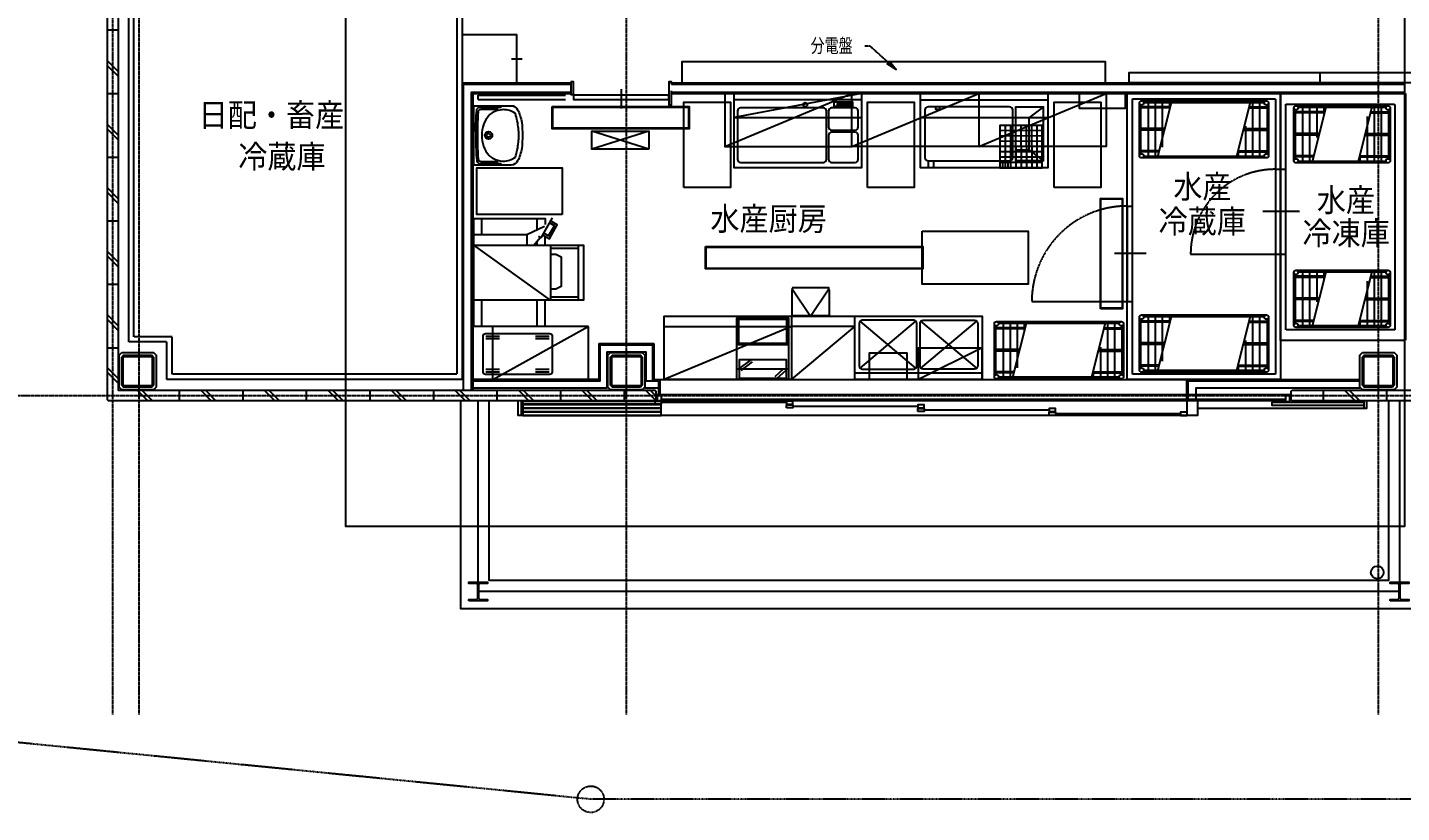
# Model space of a CAD drawing. Header units: millimetres. Extents: x 0 to 84100, y 0 to 59400.
# Drawn here: x 14959 to 27934, y 13639 to 21049 of the extents above; entities that cross this region are included whole.
import ezdxf
from ezdxf.enums import TextEntityAlignment as Align

# ---------------------------------------------------------------- set-up
doc = ezdxf.new("R2010")
doc.units = ezdxf.units.MM
doc.header["$LTSCALE"] = 0.2
for name, pattern in [('CENTER', [50.8, 31.75, -6.35, 6.35, -6.35]), ('HIDDEN', [9.525, 6.35, -3.175]), ('HIDDEN2', [4.7625, 3.175, -1.5875]), ('PHANTOM', [63.5, 31.75, -6.35, 6.35, -6.35, 6.35, -6.35])]:
    doc.linetypes.add(name, pattern=pattern)
doc.layers.get('Defpoints').update_dxf_attribs({"color": 5})
for name, color, linetype in [('A_什器', 9, 'HIDDEN'), ('A_境界線', 9, 'PHANTOM'), ('A_室名', 8, 'Continuous'), ('A_建築', 8, 'Continuous')]:
    doc.layers.add(name, color=color, linetype=linetype)
doc.layers.add('A_通芯', color=8, linetype='CENTER', plot=False)
doc.styles.get("Standard").update_dxf_attribs({"font": 'simplex.shx', "width": 0.8, "bigfont": 'extfont2.shx'})

msp = doc.modelspace()

# ---------------------------------------------------------------- hatches: boundary and pattern name
at = {"layer": 'Defpoints', "linetype": 'Continuous'}
msp.add_hatch(color=256, dxfattribs=at).paths.add_polyline_path([(23098.31, 20729.36), (23160.49, 20651.03), (23076.28, 20704.96)])

# ---------------------------------------------------------------- linework, layer by layer
at = {"layer": 'A_什器'}
for p, q in [((26742.28, 19710), (26742.28, 18910)), ((26742.28, 19710), (26842.3, 19710)), ((26742.3, 19710), (26742.3, 18910)), ((26842.3, 18910), (26842.3, 19710)), ((25342.28, 19363.21), (25342.29, 18463.21)), ((25342.28, 19363.21), (25392.29, 19363.21)), ((25342.29, 19363.21), (25342.3, 18463.21)), ((25392.3, 18463.21), (25392.29, 19363.21)), ((26971.14, 19311.26), (26622.71, 19311.26)), ((26971.15, 19311.26), (26622.72, 19311.26)), ((25521.14, 18914.48), (25222.7, 18914.48)), ((25521.15, 18914.48), (25222.72, 18914.48)), ((25942.28, 18910), (26842.3, 18910)), ((24442.29, 18463.2), (25392.3, 18463.21))]:
    msp.add_line(p, q, dxfattribs=at)
msp.add_lwpolyline([(19064.8, 22125), (19064.8, 17725), (16275, 17725), (16275, 18080), (15914.8, 18080), (15914.8, 22125), (19064.8, 22125)], dxfattribs=at)
for points in [[(19014.8, 22075), (19014.8, 17775), (16325, 17775), (16325, 18130), (15964.8, 18130), (15964.8, 22075)], [(25342.3, 20425), (26792.3, 20425), (26792.3, 17725), (25342.3, 17725)], [(25392.3, 20375), (26742.3, 20375), (26742.3, 17775), (25392.3, 17775)], [(26792.3, 20425), (27972.3, 20425), (27972.3, 18095), (26792.3, 18095)], [(26842.3, 20325), (27871.1, 20325), (27871.1, 18195.15), (26842.3, 18195.15)]]:
    msp.add_lwpolyline(points, close=True, dxfattribs=at)
at = {"layer": 'A_什器', "linetype": 'Continuous'}
for points in [[(19064.8, 20980), (19064.8, 20525), (19579.8, 20525), (19579.8, 20980)], [(21138.1, 20525), (25138.1, 20525), (25138.1, 20725), (21138.1, 20725)], [(25363.4, 20525), (25363.4, 20625.26), (28963.4, 20625.26), (28963.4, 20525)], [(24893.71, 20425), (25323.71, 20425), (25323.71, 20285), (24893.71, 20285)], [(21156.5, 19538.58), (21156.5, 20344.58), (21596.5, 20344.58), (21596.5, 19538.58)], [(22573.12, 20345), (22573.12, 20305), (22753.12, 20305), (22753.12, 20345)], [(22603.12, 20330), (22603.12, 20320), (22723.12, 20320), (22723.12, 20330)], [(22891.38, 19538.58), (22891.38, 20344.58), (23331.38, 20344.58), (23331.38, 19538.58)], [(24653.32, 19538.58), (24653.32, 20344.58), (25093.32, 20344.58), (25093.32, 19538.58)], [(24141.53, 19723.42), (24541.53, 19725), (24539.95, 20125), (24139.95, 20123.42)], [(20827.88, 19898.5), (20287.88, 20068.5), (20827.88, 20068.5)], [(20009.35, 19284.15), (19203.35, 19284.15), (19203.35, 19724.15), (20009.35, 19724.15)], [(23407.11, 19124.99), (24407.11, 19124.99), (24407.11, 18624.99), (23407.11, 18624.99)], [(22126.5, 18295), (22126.5, 18065), (21676.5, 18065), (21676.5, 18295)], [(21682.42, 17735), (21682.42, 17915), (22122.42, 17915), (22122.42, 17735)], [(22906.4, 17725), (23266.4, 17725), (23266.4, 17975), (22906.4, 17975)]]:
    msp.add_lwpolyline(points, close=True, dxfattribs=at)
for points in [[(19529.8, 20752.5), (19629.8, 20752.5)], [(27163.4, 20625.26), (27163.4, 20525)], [(22743.13, 19925), (23943.13, 20425), (23943.13, 19925), (25143.13, 20425), (25143.13, 19925), (22743.13, 19925), (22743.13, 20425), (21543.13, 20425), (21543.13, 19925), (22743.13, 19925)], [(21543.13, 19925), (22743.13, 20425)], [(22833.12, 20425), (22833.12, 19725), (21633.12, 19725), (21633.12, 20425), (22833.12, 20425), (21633.12, 20200), (22833.12, 20200)], [(22743.13, 20425), (25143.13, 20425)], [(23393.12, 20425), (24593.12, 20425), (24593.12, 19725), (23393.12, 19725), (23393.12, 20425)], [(22833.12, 20365), (21633.12, 20365)], [(23393.12, 20365), (24593.12, 20365)], [(23533.27, 20300), (23533.27, 20278.66), (23575.05, 20278.66), (23575.05, 20300)], [(24293.12, 19895), (24413.5, 19895), (24553.12, 19790), (24293.12, 19790), (24293.12, 20300), (24553.12, 20300), (24413.5, 20195), (24293.12, 20195)], [(24553.12, 19790), (24553.12, 20300)], [(25458.54, 19836.84), (25458.54, 20336.84)], [(25473.54, 19856.21), (25473.54, 20317.48)], [(25749.35, 20299.69), (25473.54, 20299.69)], [(25746.34, 20289.69), (25473.54, 20289.69)], [(25478.54, 20356.84), (26661.54, 20356.84)], [(25497.9, 20341.84), (26639.17, 20341.84)], [(25540.54, 20341.84), (25540.54, 19831.84)], [(25607.54, 20341.84), (25607.54, 19831.84)], [(25633.54, 19831.84), (25762.07, 20341.84)], [(25674.54, 20341.84), (25674.54, 19919.73)], [(25741.54, 20341.84), (25741.54, 20273.79)], [(26503.54, 20341.84), (26375, 19831.84)], [(26487.8, 20289.69), (26663.54, 20289.69)], [(26490.82, 20299.69), (26663.54, 20299.69)], [(26529.54, 19831.84), (26529.54, 20341.84)], [(26596.54, 19831.84), (26596.54, 20341.84)], [(26663.54, 20317.48), (26663.54, 19856.21)], [(26678.54, 20336.84), (26678.54, 19836.84)], [(26917.07, 19790.22), (26917.07, 20290.22)], [(26932.07, 19809.59), (26932.07, 20270.86)], [(27207.89, 20253.07), (26932.07, 20253.07)], [(27204.87, 20243.07), (26932.07, 20243.07)], [(26934.07, 20310.22), (27807.07, 20310.22)], [(26956.44, 20295.22), (27787.71, 20295.22)], [(26999.07, 20295.22), (26999.07, 19785.22)], [(27066.07, 20295.22), (27066.07, 19785.22)], [(27092.07, 19785.22), (27220.61, 20295.22)], [(27133.07, 20295.22), (27133.07, 20011.11)], [(27200.07, 20295.22), (27200.07, 20227.17)], [(27652.07, 20295.22), (27523.54, 19785.22)], [(27636.34, 20243.07), (27812.07, 20243.07)], [(27639.36, 20253.07), (27812.07, 20253.07)], [(27678.07, 19785.22), (27678.07, 20295.22)], [(27745.07, 19785.22), (27745.07, 20295.22)], [(27812.07, 20270.86), (27812.07, 19809.59)], [(27827.07, 20290.22), (27827.07, 19790.22)], [(23393.12, 20200), (24593.12, 20200)], [(24189.95, 20123.61), (24191.53, 19723.62)], [(24239.95, 20123.81), (24241.53, 19723.81)], [(24289.95, 20124.01), (24291.53, 19724.01)], [(24339.95, 20124.21), (24341.53, 19724.21)], [(24389.95, 20124.4), (24391.53, 19724.41)], [(24413.5, 20195), (24413.5, 19895)], [(24439.95, 20124.6), (24441.53, 19724.6)], [(24489.95, 20124.8), (24491.53, 19724.8)], [(26462.54, 19831.84), (26462.54, 20115.96)], [(27611.07, 19785.22), (27611.07, 20207.34)], [(20827.88, 19898.5), (20287.88, 19898.5), (20287.88, 20068.5)], [(20827.88, 20068.5), (20287.88, 19898.5)], [(24540.15, 20075), (24140.15, 20073.42)], [(24540.34, 20025), (24140.35, 20023.42)], [(25700.07, 20094.34), (25473.54, 20094.34)], [(25695.54, 20079.34), (25473.54, 20079.34)], [(26437.01, 20079.34), (26663.54, 20079.34)], [(26441.53, 20094.34), (26663.54, 20094.34)], [(27158.6, 20047.72), (26932.07, 20047.72)], [(27154.08, 20032.72), (26932.07, 20032.72)], [(27585.54, 20032.72), (27812.07, 20032.72)], [(27590.07, 20047.72), (27812.07, 20047.72)], [(24540.54, 19975), (24140.54, 19973.42)], [(24540.74, 19925), (24140.74, 19923.42)], [(24540.94, 19875), (24140.94, 19873.42)], [(25649.27, 19883.99), (25473.54, 19883.99)], [(25646.25, 19873.99), (25473.54, 19873.99)], [(26387.72, 19873.99), (26663.54, 19873.99)], [(26390.74, 19883.99), (26663.54, 19883.99)], [(26395.54, 19831.84), (26395.54, 19899.9)], [(27544.07, 19785.22), (27544.07, 19853.28)], [(23468.12, 19725), (23468.12, 19790)], [(23518.12, 19725), (23518.12, 19790)], [(24541.13, 19825), (24141.14, 19823.42)], [(24541.33, 19775), (24141.33, 19773.42)], [(24168.12, 19725), (24168.12, 19790)], [(24218.12, 19725), (24218.12, 19790)], [(26661.54, 19816.84), (25478.54, 19816.84)], [(26639.17, 19831.84), (25497.9, 19831.84)], [(27107.81, 19837.37), (26932.07, 19837.37)], [(27104.79, 19827.37), (26932.07, 19827.37)], [(27807.07, 19770.22), (26934.07, 19770.22)], [(27787.71, 19785.22), (26956.44, 19785.22)], [(27536.26, 19827.37), (27812.07, 19827.37)], [(27539.27, 19837.37), (27812.07, 19837.37)], [(20252.33, 18225.14), (19173.28, 18225.14), (19173.28, 19245.14), (19848.28, 19245.14), (19848.28, 19187.6)], [(19248.28, 19095.14), (19248.28, 19245.14)], [(19773.28, 19142.38), (19773.28, 19245.14)], [(19914.41, 19251.91), (19805.16, 19062.68), (19783.41, 19075.24)], [(19822.28, 19092.34), (19887.13, 19054.9), (19962.13, 19184.81), (19897.28, 19222.25)], [(19832.28, 19109.67), (19879.81, 19082.22), (19934.81, 19177.49), (19887.28, 19204.93)], [(19173.28, 19095.14), (19673.28, 19095.14), (19840.51, 19174.14)], [(19673.28, 19095.14), (19673.28, 18995.14)], [(19848.28, 18995.14), (19848.28, 19077.34)], [(19898.28, 18995.14), (19898.28, 18475.14), (19173.28, 18995.14), (20208.28, 18995.14), (20208.28, 18475.14), (19173.28, 18475.14)], [(19739.16, 18995.13), (19800.4, 19066.75)], [(19773.28, 18995.14), (19773.28, 19035.03)], [(19898.28, 18965.14), (20158.28, 18965.14)], [(20158.28, 18995.14), (20158.28, 18475.14)], [(19898.28, 18910.14), (19948.28, 18910.14), (19998.28, 18885.14), (19998.28, 18605.14), (19948.28, 18580.14), (19898.28, 18580.14)], [(26917.07, 18237.04), (26917.07, 18737.04)], [(26932.07, 18256.41), (26932.07, 18717.68)], [(27207.89, 18699.89), (26932.07, 18699.89)], [(27204.87, 18689.89), (26932.07, 18689.89)], [(26934.07, 18757.04), (27807.07, 18757.04)], [(26956.44, 18742.04), (27787.71, 18742.04)], [(26999.07, 18742.04), (26999.07, 18232.04)], [(27066.07, 18742.04), (27066.07, 18232.04)], [(27092.07, 18232.04), (27220.61, 18742.04)], [(27133.07, 18742.04), (27133.07, 18457.93)], [(27200.07, 18742.04), (27200.07, 18673.99)], [(27652.07, 18742.04), (27523.54, 18232.04)], [(27636.34, 18689.89), (27812.07, 18689.89)], [(27639.36, 18699.89), (27812.07, 18699.89)], [(27678.07, 18232.04), (27678.07, 18742.04)], [(27745.07, 18232.04), (27745.07, 18742.04)], [(27812.07, 18717.68), (27812.07, 18256.41)], [(27827.07, 18737.04), (27827.07, 18237.04)], [(22181.31, 18582.42), (22353.81, 18325), (22526.31, 18582.42)], [(27611.07, 18232.04), (27611.07, 18654.16)], [(19248.28, 18225.14), (19248.28, 18475.14)], [(19773.28, 18225.14), (19773.28, 18475.14)], [(19848.28, 18225.14), (19848.28, 18475.14)], [(19898.28, 18505.14), (20158.28, 18505.14)], [(27158.6, 18494.54), (26932.07, 18494.54)], [(27154.08, 18479.54), (26932.07, 18479.54)], [(27585.54, 18479.54), (27812.07, 18479.54)], [(27590.07, 18494.54), (27812.07, 18494.54)], [(22172.31, 17725), (20972.31, 17725), (20972.31, 18325), (22172.31, 18325), (22172.31, 17725), (22772.31, 17725), (22772.31, 18325), (23972.31, 18325), (23972.31, 17725), (22772.31, 17725)], [(21656.51, 17725), (21656.51, 18305), (22146.5, 18305), (22146.5, 17725)], [(22172.31, 18324), (22173.31, 18324), (22173.31, 18325), (22771.31, 18325), (22771.31, 18324), (22772.31, 18324)], [(22526.31, 18325), (22526.31, 18327.9), (22181.31, 18327.9), (22181.31, 18325)], [(25458.54, 17814.98), (25458.54, 18314.98)], [(25473.54, 17834.34), (25473.54, 18295.61)], [(25478.54, 18334.98), (26661.54, 18334.98)], [(25497.9, 18319.98), (26639.17, 18319.98)], [(25540.54, 18319.98), (25540.54, 17809.98)], [(25607.54, 18319.98), (25607.54, 17809.98)], [(25633.54, 17809.98), (25762.07, 18319.98)], [(25674.54, 18319.98), (25674.54, 17897.86)], [(25741.54, 18319.98), (25741.54, 18251.92)], [(26503.54, 18319.98), (26375, 17809.98)], [(26529.54, 17809.98), (26529.54, 18319.98)], [(26596.54, 17809.98), (26596.54, 18319.98)], [(26663.54, 18295.61), (26663.54, 17834.34)], [(26678.54, 18314.98), (26678.54, 17814.98)], [(27544.07, 18232.04), (27544.07, 18300.1)], [(19352.33, 17725.14), (20252.33, 18225.14), (20252.33, 17725.14), (19352.33, 17725.14), (19352.33, 18225.14)], [(20972.31, 18225), (22172.31, 18225), (20972.31, 17725)], [(20972.31, 17725), (22172.31, 17725), (22772.32, 18225)], [(22772.31, 18225), (22172.31, 18225)], [(23348.53, 17833.79), (22821.1, 18276.21)], [(22821.1, 17833.79), (23348.53, 18276.21)], [(23396.1, 17833.79), (23923.53, 18276.21)], [(23923.53, 17833.79), (23396.1, 18276.21)], [(24088.93, 17752.13), (24088.93, 18252.13)], [(24103.93, 17771.5), (24103.93, 18232.77)], [(24379.74, 18214.98), (24103.93, 18214.98)], [(24376.73, 18204.98), (24103.93, 18204.98)], [(24108.93, 18272.13), (25291.93, 18272.13)], [(24128.29, 18257.13), (25269.56, 18257.13)], [(24170.93, 18257.13), (24170.93, 17747.13)], [(24237.93, 18257.13), (24237.93, 17747.13)], [(24263.93, 17747.13), (24392.46, 18257.13)], [(24304.93, 18257.13), (24304.93, 17835.02)], [(24371.93, 18257.13), (24371.93, 18189.08)], [(25133.93, 18257.13), (25005.39, 17747.13)], [(25118.19, 18204.98), (25293.93, 18204.98)], [(25121.21, 18214.98), (25293.93, 18214.98)], [(25159.93, 17747.13), (25159.93, 18257.13)], [(25226.93, 17747.13), (25226.93, 18257.13)], [(25293.93, 18232.77), (25293.93, 17771.5)], [(25308.93, 18252.13), (25308.93, 17752.13)], [(25749.35, 18277.83), (25473.54, 18277.83)], [(25746.34, 18267.83), (25473.54, 18267.83)], [(26487.8, 18267.83), (26663.54, 18267.83)], [(26490.82, 18277.83), (26663.54, 18277.83)], [(27107.81, 18284.19), (26932.07, 18284.19)], [(27104.79, 18274.19), (26932.07, 18274.19)], [(27807.07, 18217.04), (26934.07, 18217.04)], [(27787.71, 18232.04), (26956.44, 18232.04)], [(27536.26, 18274.19), (27812.07, 18274.19)], [(27539.27, 18284.19), (27812.07, 18284.19)], [(19288.33, 18134.74), (19417.15, 18134.74)], [(19288.33, 18111.64), (19417.15, 18111.64)], [(19755.27, 18134.74), (19884.09, 18134.74)], [(19755.27, 18111.64), (19884.09, 18111.64)], [(21656.51, 18054.99), (22146.5, 18054.99)], [(25700.07, 18072.48), (25473.54, 18072.48)], [(25695.54, 18057.48), (25473.54, 18057.48)], [(26437.01, 18057.48), (26663.54, 18057.48)], [(26441.53, 18072.48), (26663.54, 18072.48)], [(26462.54, 17809.98), (26462.54, 18094.09)], [(21682.82, 17829.76), (21791.18, 17911.69)], [(23372.32, 17725), (23372.32, 18025), (23972.32, 18025), (23372.32, 17725), (23972.32, 17725), (23972.32, 18025)], [(24330.46, 18009.63), (24103.93, 18009.63)], [(24325.93, 17994.63), (24103.93, 17994.63)], [(25067.4, 17994.63), (25293.93, 17994.63)], [(25071.92, 18009.63), (25293.93, 18009.63)], [(25092.93, 17747.13), (25092.93, 18031.25)], [(19288.33, 17821.93), (19417.15, 17821.93)], [(19288.33, 17798.83), (19417.15, 17798.83)], [(19755.27, 17821.93), (19884.09, 17821.93)], [(19755.27, 17798.83), (19884.09, 17798.83)], [(22146.5, 17825), (21656.51, 17825)], [(21697.89, 17809.82), (21806.25, 17891.75)], [(22020.21, 17755.81), (22102.15, 17829.81)], [(22036.97, 17737.26), (22118.9, 17811.26)], [(23972.31, 17785), (22772.31, 17785)], [(24279.66, 17799.28), (24103.93, 17799.28)], [(24276.64, 17789.28), (24103.93, 17789.28)], [(25018.11, 17789.28), (25293.93, 17789.28)], [(25021.13, 17799.28), (25293.93, 17799.28)], [(25025.93, 17747.13), (25025.93, 17815.19)], [(25649.27, 17862.13), (25473.54, 17862.13)], [(25646.25, 17852.13), (25473.54, 17852.13)], [(26661.54, 17794.98), (25478.54, 17794.98)], [(26639.17, 17809.98), (25497.9, 17809.98)], [(26387.72, 17852.13), (26663.54, 17852.13)], [(26390.74, 17862.13), (26663.54, 17862.13)], [(26395.54, 17809.98), (26395.54, 17878.04)], [(22173.31, 17725), (22173.31, 17726), (22172.31, 17726)], [(22771.31, 17725), (22771.31, 17726), (22772.31, 17726)], [(25291.93, 17732.13), (24108.93, 17732.13)], [(25269.56, 17747.13), (24128.29, 17747.13)]]:
    msp.add_lwpolyline(points, dxfattribs=at)
for points in [[(19626.07, 19907.56, -0.07855015), (19587.73, 19788.68, -0.28270021), (19525.28, 19750.31), (19173.28, 19750.31), (19173.28, 20310.31), (19525.28, 20310.31, -0.28270021), (19587.73, 20271.93, -0.07855009), (19626.07, 20153.05, -0.02936864), (19633.28, 20030.31, -0.02936864), (19626.07, 19907.56)], [(19193.28, 20065.56, -0.01837821), (19200.72, 20267.89, -0.38916498), (19230.61, 20295.31), (19435.46, 20295.31)], [(19214.27, 20249.64, 0.01626481), (19208.28, 20065.56), (19208.28, 19995.06, 0.01626493), (19214.27, 19810.98)], [(19214.27, 20249.64, -0.39164051), (19244.18, 20277.31), (19403.67, 20277.31)], [(19594.86, 20094.24, 0.05807546), (19565.99, 20236.36, 0.16581841), (19450.67, 20273.15, 0.0251894), (19444.63, 20272.85, 0.08696986), (19358.22, 20248.54, 0.07510276), (19318.71, 20221.64)], [(19318.7, 20221.64, 0.36808585), (19318.71, 19838.97, 0.07510238), (19358.22, 19812.08, 0.08696945), (19444.63, 19787.77, 0.02519153), (19450.67, 19787.47, 0.16581939), (19565.99, 19824.25, 0.05807487), (19594.86, 19966.38, 0.02669577), (19598.28, 20030.31)], [(19193.28, 20065.56), (19193.28, 19995.06, 0.01837821), (19200.72, 19792.72)], [(19598.28, 20030.31, 0.02669536), (19594.86, 20094.24)], [(19200.72, 19792.72, 0.38916497), (19230.61, 19765.31), (19435.46, 19765.31)], [(19214.27, 19810.98, 0.39163092), (19244.18, 19783.31), (19403.67, 19783.31)], [(22532.31, 18325), (22532.31, 18564.71, 0.41421356), (22527.31, 18569.71), (22526.31, 18569.71), (22526.31, 18588.58, 0.41421356), (22523.31, 18591.58), (22184.31, 18591.58, 0.41421356), (22181.31, 18588.58), (22181.31, 18569.71), (22180.31, 18569.71, 0.41421356), (22175.31, 18564.71), (22175.31, 18325)]]:
    msp.add_lwpolyline(points, format="xyb", dxfattribs=at)
for points in [[(22475.12, 20290), (21691.12, 20290, 0.41421356), (21663.12, 20262), (21663.12, 19803, 0.41421356), (21691.12, 19775), (22475.12, 19775, 0.41421356), (22503.12, 19803), (22503.12, 20262, 0.41421356)], [(22551.12, 20080), (22775.12, 20080, 0.41421356), (22803.12, 20108), (22803.12, 20262, 0.41421356), (22775.12, 20290), (22551.12, 20290, 0.41421356), (22523.12, 20262), (22523.12, 20108, 0.41421356)], [(24263.12, 20270, 0.41421356), (24233.12, 20300), (23463.12, 20300, 0.41421356), (23433.12, 20270), (23433.12, 19820, 0.41421356), (23463.12, 19790), (24233.12, 19790, 0.41421356), (24263.12, 19820)], [(22523.12, 20032), (22523.12, 19803, 0.41421356), (22551.12, 19775), (22775.12, 19775, 0.41421356), (22803.12, 19803), (22803.12, 20032, 0.41421356), (22775.12, 20060), (22551.12, 20060, 0.41421356)], [(23327.31, 17825, 0.41421356), (23357.31, 17855), (23357.31, 18255, 0.41421356), (23327.31, 18285), (22842.31, 18285, 0.41421356), (22812.31, 18255), (22812.31, 17855, 0.41421356), (22842.31, 17825)], [(23932.31, 17855, -0.41421356), (23902.31, 17825), (23417.31, 17825, -0.41421356), (23387.31, 17855), (23387.31, 18255, -0.41421356), (23417.31, 18285), (23902.31, 18285, -0.41421356), (23932.31, 18255)], [(19912.69, 17793.8, -0.41421356), (19892.69, 17773.8), (19282.69, 17773.8, -0.41421356), (19262.69, 17793.8), (19262.69, 18138.8, -0.41421356), (19282.69, 18158.8), (19892.69, 18158.8, -0.41421356), (19912.69, 18138.8)]]:
    msp.add_lwpolyline(points, format="xyb", close=True, dxfattribs=at)
for centre, radius in [((22303.12, 20320), 19), ((25478.54, 20336.84), 20), ((26658.54, 20336.84), 20), ((26937.07, 20290.22), 20), ((27807.07, 20290.22), 20), ((19313.28, 20030.31), 35), ((19313.28, 20030.31), 17.75), ((25478.54, 19836.84), 20), ((26658.54, 19836.84), 20), ((26937.07, 19790.22), 20), ((27807.07, 19790.22), 20), ((26937.07, 18737.04), 20), ((27807.07, 18737.04), 20), ((25478.54, 18314.98), 20), ((26658.54, 18314.98), 20), ((24108.93, 18252.13), 20), ((25288.93, 18252.13), 20), ((26937.07, 18237.04), 20), ((27807.07, 18237.04), 20), ((25478.54, 17814.98), 20), ((26658.54, 17814.98), 20), ((24108.93, 17752.13), 20), ((25288.93, 17752.13), 20)]:
    msp.add_circle(centre, radius, dxfattribs=at)
at = {"layer": 'A_什器'}
for centre, radius, start, end in [((26742.28, 18910), 800, 90, 180), ((25342.29, 18463.21), 900, 90.000596, 180.000596)]:
    msp.add_arc(centre, radius, start, end, dxfattribs=at)
at = {"layer": 'A_境界線'}
msp.add_lwpolyline([(66664.5, 14975.04), (30402.65, 13767.02), (20277.78, 13763.86), (10047.68, 14776.54)], dxfattribs=at)
msp.add_circle((20277.88, 13763.82), 125, dxfattribs=at)
at = {"layer": 'A_建築'}
for p, q in [((19064.8, 20525), (20090.77, 20525)), ((21040.77, 20525), (27972.3, 20525)), ((19164.8, 20425), (20090.77, 20425)), ((19164.8, 20425), (19164.8, 17625)), ((19215.77, 20368.5), (19215.77, 20408.5)), ((20565.77, 20467.25), (20565.77, 20282.75)), ((21040.77, 20425), (27589.45, 20425)), ((20354.8, 18065), (20874.8, 18065)), ((20354.8, 18065), (20354.8, 17725)), ((20874.8, 18065), (20874.8, 17725)), ((20354.8, 17725), (19164.8, 17725)), ((20874.8, 17725), (27539.8, 17725)), ((20932.27, 17585), (20932.27, 17725)), ((25907.27, 17525), (25907.27, 17725))]:
    msp.add_line(p, q, dxfattribs=at)
at = {"layer": 'A_建築', "linetype": 'Continuous'}
for p, q in [((19215.77, 20408.5), (20040.77, 20408.5)), ((19215.77, 20368.5), (20040.77, 20368.5))]:
    msp.add_line(p, q, dxfattribs=at)
msp.add_lwpolyline([(20906.8, 17525), (15722.8, 17525), (15714.94, 17532.85, -0.19891237), (15714.8, 17533.21), (15714.8, 35417), (15722.8, 35425), (15806.8, 35425), (15814.8, 35417), (15814.8, 17625.5, 0.41421356), (15815.3, 17625), (20884.27, 17625), (20892.27, 17617), (20892.27, 17533), (20884.27, 17525)], format="xyb", dxfattribs=at)
for points in [[(15714.8, 21025), (15814.8, 21025)], [(15714.8, 20732.33), (15814.8, 20632.33)], [(15714.8, 20688), (15814.8, 20588)], [(19077.3, 17625), (19077.3, 20512.5), (20090.77, 20512.5)], [(21040.77, 20512.5), (27972.3, 20512.5)], [(15714.8, 20425), (15814.8, 20425)], [(19152.3, 17625), (19152.3, 20437.5), (20090.77, 20437.5)], [(21040.77, 20437.5), (27972.3, 20437.5)], [(15714.8, 20132.33), (15814.8, 20032.33)], [(15714.8, 20088), (15814.8, 19988)], [(15714.8, 19825), (15814.8, 19825)], [(15716.82, 19532.33), (15816.82, 19432.33)], [(15716.82, 19488), (15816.82, 19388)], [(15716.82, 19225), (15816.82, 19225)], [(15716.82, 18932.33), (15816.82, 18832.33)], [(15716.82, 18888), (15816.82, 18788)], [(15716.82, 18625), (15816.82, 18625)], [(15716.82, 18332.33), (15816.82, 18232.33)], [(15716.82, 18288), (15816.82, 18188)], [(19164.8, 17712.5), (20367.3, 17712.5), (20367.3, 18052.5), (20862.3, 18052.5), (20862.3, 17712.5)], [(15716.82, 18025), (15816.82, 18025)], [(19164.8, 17647.5), (20432.3, 17647.5), (20432.3, 17987.5), (20797.3, 17987.5), (20797.3, 17712.5)], [(15714.8, 17835.3), (15814.8, 17735.3)], [(15714.8, 17790.98), (15814.8, 17690.98)], [(20789.8, 17712.5), (20919.77, 17712.5)], [(20789.8, 17647.5), (20919.77, 17647.5)], [(20919.77, 17585), (20919.77, 17725)], [(25919.77, 17525), (25919.77, 17712.5), (27539.8, 17712.5)], [(25994.77, 17525), (25994.77, 17647.5), (27539.8, 17647.5)], [(15994.59, 17625), (16094.59, 17525)], [(16038.92, 17625), (16138.92, 17525)], [(16392.27, 17625), (16392.27, 17525)], [(16594.59, 17625), (16694.59, 17525)], [(16638.92, 17625), (16738.92, 17525)], [(16992.27, 17625), (16992.27, 17525)], [(17194.59, 17625), (17294.59, 17525)], [(17238.92, 17625), (17338.92, 17525)], [(17592.27, 17625), (17592.27, 17525)], [(17794.59, 17625), (17894.59, 17525)], [(17838.92, 17625), (17938.92, 17525)], [(18192.27, 17625), (18192.27, 17525)], [(18394.59, 17625), (18494.59, 17525)], [(18438.92, 17625), (18538.92, 17525)], [(18792.27, 17625), (18792.27, 17525)], [(18994.59, 17625), (19094.59, 17525)], [(19038.92, 17625), (19138.92, 17525)], [(28077.8, 17525), (28077.8, 15562), (19051.8, 15562), (19051.8, 17525)], [(27809.8, 17525), (27809.8, 15830), (19319.8, 15830), (19319.8, 17525)], [(19392.27, 17625), (19392.27, 17525)], [(26007.27, 17525), (26007.27, 17385), (19592.27, 17385), (19592.27, 17525)], [(19594.59, 17625), (19694.59, 17525)], [(19622.27, 17525), (19622.27, 17385)], [(19638.92, 17625), (19738.92, 17525)], [(19992.27, 17625), (19992.27, 17525)], [(20194.59, 17625), (20294.59, 17525)], [(20238.92, 17625), (20338.92, 17525)], [(20592.27, 17625), (20592.27, 17525)], [(20794.59, 17625), (20889.43, 17530.16)], [(20838.92, 17625), (20892.27, 17571.65)], [(20942.27, 17522.5), (20882.27, 17522.5), (20882.27, 17492.5), (20942.27, 17492.5)], [(26842.27, 17525), (20907.27, 17525), (20907.27, 17585), (26877.27, 17585), (26877.27, 17515), (26842.27, 17515), (26842.27, 17585)], [(20942.27, 17585), (20942.27, 17525)], [(20942.27, 17540), (26842.27, 17540)], [(25907.27, 17525), (25907.27, 17385)], [(26007.27, 17455), (27607.27, 17455), (27607.27, 17525)], [(26900.27, 17625), (34566.8, 17625), (34574.8, 17617), (34574.8, 17533), (34566.8, 17525), (26900.27, 17525), (26892.27, 17533), (26892.27, 17617), (26900.27, 17625)], [(27192.27, 17625), (27192.27, 17525)], [(27394.59, 17625), (27494.59, 17525)], [(27438.92, 17625), (27538.92, 17525)], [(27582.27, 17455), (27582.27, 17525)], [(27792.27, 17625), (27792.27, 17525)], [(22127.27, 17507.5), (20942.27, 17507.5)], [(23367.27, 17472.5), (22187.27, 17472.5)], [(24607.27, 17437.5), (23427.27, 17437.5)], [(25847.27, 17402.5), (24667.27, 17402.5)], [(25907.27, 17417.5), (25847.27, 17417.5), (25847.27, 17387.5), (25907.27, 17387.5)], [(27582.27, 17481), (26712.27, 17481), (26712.27, 17511), (27582.27, 17511)]]:
    msp.add_lwpolyline(points, dxfattribs=at)
at = {"layer": 'A_建築'}
for points in [[(20090.77, 20535), (20090.77, 20415), (20115.77, 20415), (20115.77, 20535)], [(20115.77, 20408.5), (20115.77, 20368.5), (21015.77, 20368.5), (21015.77, 20408.5)], [(15850, 17980), (16150, 17980), (16175, 17955), (16175, 17655), (16150, 17630), (15850, 17630), (15825, 17655), (15825, 17955)], [(20464.8, 17980), (20764.8, 17980), (20789.8, 17955), (20789.8, 17655), (20764.8, 17630), (20464.8, 17630), (20439.8, 17655), (20439.8, 17955)], [(27564.8, 17980), (27864.8, 17980), (27889.8, 17955), (27889.8, 17655), (27864.8, 17630), (27564.8, 17630), (27539.8, 17655), (27539.8, 17955)], [(20942.27, 17522.5), (20942.27, 17492.5), (19637.27, 17492.5), (19637.27, 17522.5)], [(19637.27, 17487.5), (19637.27, 17457.5), (20942.27, 17457.5), (20942.27, 17487.5)], [(19637.27, 17452.5), (19637.27, 17422.5), (20942.27, 17422.5), (20942.27, 17452.5)], [(19637.27, 17417.5), (19637.27, 17387.5), (20942.27, 17387.5), (20942.27, 17417.5)]]:
    msp.add_lwpolyline(points, close=True, dxfattribs=at)
for points in [[(21040.77, 20512.53), (21040.77, 20535), (21015.77, 20535), (21015.77, 20320.03), (21040.77, 20320.03), (21040.77, 20449.87)], [(27914.8, 17525), (27914.8, 15725), (19214.8, 15725), (19214.8, 17525)]]:
    msp.add_lwpolyline(points, dxfattribs=at)
at = {"layer": 'A_建築', "linetype": 'Continuous', "lineweight": -3}
for points in [[(19914.06, 20302.56), (21206.06, 20302.56), (21206.06, 20092.56), (19914.06, 20092.56)], [(19917.06, 20299.56), (21203.06, 20299.56), (21203.06, 20095.56), (19917.06, 20095.56)], [(19919.06, 20297.56), (21201.06, 20297.56), (21201.06, 20097.56), (19919.06, 20097.56)], [(25090.07, 18393.48), (25090.07, 19435.48), (25300.07, 19435.48), (25300.07, 18393.48)], [(25093.07, 18396.48), (25093.07, 19432.48), (25297.07, 19432.48), (25297.07, 18396.48)], [(25095.07, 18398.48), (25095.07, 19430.48), (25295.07, 19430.48), (25295.07, 18398.48)], [(21361.75, 18980), (23412.11, 18980), (23412.11, 18770), (21361.75, 18770)], [(21364.75, 18977), (23409.11, 18977), (23409.11, 18773), (21364.75, 18773)], [(21366.75, 18975), (23407.11, 18975), (23407.11, 18775), (21366.75, 18775)]]:
    msp.add_lwpolyline(points, close=True, dxfattribs=at)
at = {"layer": 'A_建築', "linetype": 'Continuous'}
for points in [[(16133, 17655), (15867, 17655), (15850, 17672), (15850, 17938), (15867, 17955), (16133, 17955), (16150, 17938), (16150, 17672)], [(16133, 17667), (15867, 17667), (15862, 17672), (15862, 17938), (15867, 17943), (16133, 17943), (16138, 17938), (16138, 17672)], [(20747.8, 17655), (20481.8, 17655), (20464.8, 17672), (20464.8, 17938), (20481.8, 17955), (20747.8, 17955), (20764.8, 17938), (20764.8, 17672)], [(20747.8, 17667), (20481.8, 17667), (20476.8, 17672), (20476.8, 17938), (20481.8, 17943), (20747.8, 17943), (20752.8, 17938), (20752.8, 17672)], [(27847.8, 17655), (27581.8, 17655), (27564.8, 17672), (27564.8, 17938), (27581.8, 17955), (27847.8, 17955), (27864.8, 17938), (27864.8, 17672)], [(27847.8, 17667), (27581.8, 17667), (27576.8, 17672), (27576.8, 17938), (27581.8, 17943), (27847.8, 17943), (27852.8, 17938), (27852.8, 17672)], [(22127.27, 17492.5), (22187.27, 17492.5), (22187.27, 17522.5), (22127.27, 17522.5)], [(22127.27, 17457.5), (22127.27, 17487.5), (22187.27, 17487.5), (22187.27, 17457.5)], [(23367.27, 17457.5), (23427.27, 17457.5), (23427.27, 17487.5), (23367.27, 17487.5)], [(23367.27, 17422.5), (23367.27, 17452.5), (23427.27, 17452.5), (23427.27, 17422.5)], [(24607.27, 17422.5), (24667.27, 17422.5), (24667.27, 17452.5), (24607.27, 17452.5)], [(24607.27, 17387.5), (24607.27, 17417.5), (24667.27, 17417.5), (24667.27, 17387.5)], [(19127.3, 15637.5), (19127.3, 15648.5), (19198.05, 15648.5), (19211.05, 15661.5), (19211.05, 15788.5), (19198.05, 15801.5), (19127.3, 15801.5), (19127.3, 15812.5), (19302.3, 15812.5), (19302.3, 15801.5), (19231.55, 15801.5), (19218.55, 15788.5), (19218.55, 15661.5), (19231.55, 15648.5), (19302.3, 15648.5), (19302.3, 15637.5)], [(27827.3, 15637.5), (27827.3, 15648.5), (27898.05, 15648.5), (27911.05, 15661.5), (27911.05, 15788.5), (27898.05, 15801.5), (27827.3, 15801.5), (27827.3, 15812.5), (28002.3, 15812.5), (28002.3, 15801.5), (27931.55, 15801.5), (27918.55, 15788.5), (27918.55, 15661.5), (27931.55, 15648.5), (28002.3, 15648.5), (28002.3, 15637.5)]]:
    msp.add_lwpolyline(points, close=True, dxfattribs=at)
msp.add_circle((27704.8, 15905), 60, dxfattribs=at)
at = {"layer": 'A_通芯'}
for p, q in [((15764.8, 14565.35), (15764.8, 46450.31)), ((16014.8, 14565.35), (16014.8, 46450.31)), ((20614.8, 14565.35), (20614.8, 46450.31)), ((27714.8, 14565.35), (27714.8, 46450.31)), ((12033.21, 17575), (67639.77, 17575))]:
    msp.add_line(p, q, dxfattribs=at)
at = {"layer": 'Defpoints'}
msp.add_lwpolyline([(27963.6, 22342.47), (17963.6, 22342.47), (17963.6, 16342.47), (27963.6, 16342.47)], close=True, dxfattribs=at)
at = {"layer": 'Defpoints', "linetype": 'HIDDEN2'}
msp.add_lwpolyline([(23160.49, 20651.03), (22916.11, 20871.82), (22866.11, 20871.82)], dxfattribs=at)
msp.add_lwpolyline([(21138.1, 20525), (25138.1, 20525), (25138.1, 20725), (21138.1, 20725)], close=True, dxfattribs=at)
at = {"layer": 'Defpoints', "linetype": 'Continuous'}
msp.add_lwpolyline([(23098.31, 20729.36), (23160.49, 20651.03), (23076.28, 20704.96)], close=True, dxfattribs=at)

# ---------------------------------------------------------------- texts
at = {"layer": 'A_室名'}
for s, p in [('日配・畜産', (16575.33, 20338.63)), ('冷蔵庫 ', (16949.45, 19946.3)), ('水産厨房', (21407.66, 19359.12))]:
    msp.add_text(s, height=250, dxfattribs=at).set_placement(p, align=Align.TOP_LEFT)
for s, p in [('水産', (26053.6, 19537.97)), ('水産', (27409.18, 19410.45)), ('冷蔵庫', (26051.98, 19209.85)), ('冷凍庫', (27411.04, 19097.93))]:
    msp.add_text(s, height=250, dxfattribs=at).set_placement(p, align=Align.MIDDLE_CENTER)
at = {"layer": 'Defpoints', "width": 0.8}
msp.add_text('分電盤', height=150, dxfattribs=at).set_placement((22354.11, 20946.82), align=Align.TOP_LEFT)

doc.saveas('drawing.dxf')
